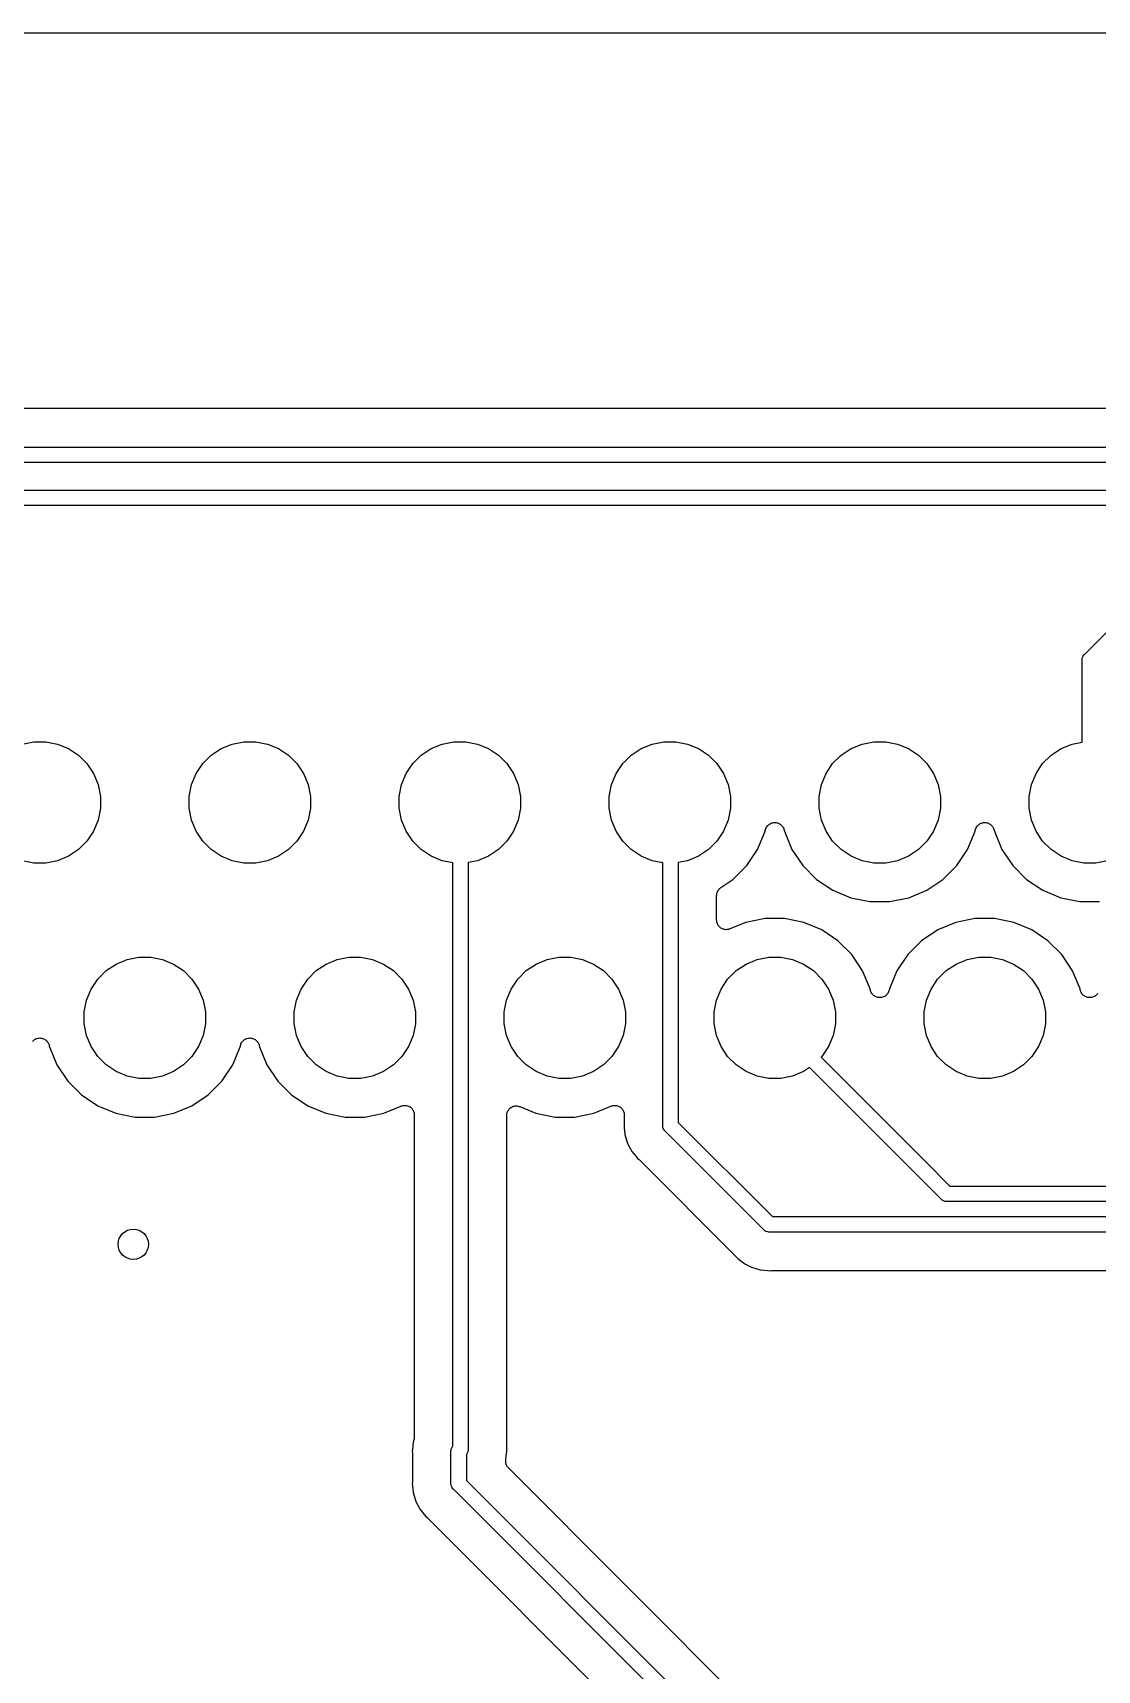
# Model space of a CAD drawing. Extents: x 1.79 to 9.66, y -5.89 to -1.5.
# Drawn here: x 3.255 to 3.808, y -2.348 to -1.499 of the extents above; entities that cross this region are included whole.
import ezdxf

# ---------------------------------------------------------------- set-up
doc = ezdxf.new("R2010")
doc.units = 0
doc.header["$MEASUREMENT"] = 0
doc.layers.add('BLACK', color=7, linetype='CONTINUOUS')

msp = doc.modelspace()

# ---------------------------------------------------------------- linework, layer by layer
at = {"layer": 'BLACK', "linetype": 'CONTINUOUS'}
for p, q in [((2.27921, -1.4986), (9.16855, -1.4986)), ((5.66525, -1.69369), (2.81835, -1.69369)), ((2.81713, -1.71369), (5.67561, -1.71369)), ((5.67707, -1.72168), (2.81858, -1.72168)), ((3.20138, -1.736), (5.67834, -1.736)), ((5.6798, -1.744), (3.20284, -1.744)), ((3.80105, -1.82125), (3.85969, -1.76261)), ((3.79972, -1.82421), (3.79974, -1.82402)), ((3.79974, -1.82441), (3.79972, -1.82421)), ((3.79974, -1.82402), (3.7998, -1.82343)), ((3.79974, -1.82402), (3.79974, -1.82402)), ((3.79974, -1.86671), (3.79974, -1.82441)), ((3.7998, -1.82343), (3.79981, -1.82339)), ((3.79981, -1.82339), (3.80003, -1.82267)), ((3.80003, -1.82267), (3.8001, -1.82253)), ((3.8001, -1.82253), (3.8004, -1.82198)), ((3.8004, -1.82198), (3.8009, -1.82137)), ((3.8009, -1.82137), (3.80105, -1.82125)), ((3.24928, -1.86775), (3.25536, -1.86654)), ((3.25536, -1.86654), (3.26157, -1.86654)), ((3.26157, -1.86654), (3.26765, -1.86775)), ((3.26765, -1.86775), (3.27338, -1.87012)), ((3.3526, -1.87012), (3.35833, -1.86775)), ((3.35833, -1.86775), (3.36442, -1.86654)), ((3.36442, -1.86654), (3.37062, -1.86654)), ((3.37062, -1.86654), (3.37671, -1.86775)), ((3.37671, -1.86775), (3.38244, -1.87012)), ((3.46166, -1.87012), (3.46739, -1.86775)), ((3.46739, -1.86775), (3.47347, -1.86654)), ((3.47347, -1.86654), (3.47968, -1.86654)), ((3.47968, -1.86654), (3.48576, -1.86775)), ((3.48576, -1.86775), (3.49149, -1.87012)), ((3.57071, -1.87012), (3.57644, -1.86775)), ((3.57644, -1.86775), (3.58253, -1.86654)), ((3.58253, -1.86654), (3.58873, -1.86654)), ((3.58873, -1.86654), (3.59482, -1.86775)), ((3.59482, -1.86775), (3.60055, -1.87012)), ((3.67977, -1.87012), (3.6855, -1.86775)), ((3.6855, -1.86775), (3.69158, -1.86654)), ((3.69158, -1.86654), (3.69779, -1.86654)), ((3.69779, -1.86654), (3.70387, -1.86775)), ((3.70387, -1.86775), (3.7096, -1.87012)), ((3.78882, -1.87012), (3.79455, -1.86775)), ((3.79455, -1.86775), (3.79974, -1.86671)), ((3.27338, -1.87012), (3.27854, -1.87357)), ((3.27854, -1.87357), (3.28293, -1.87795)), ((3.28293, -1.87795), (3.28638, -1.88311)), ((3.33961, -1.88311), (3.34306, -1.87795)), ((3.34306, -1.87795), (3.34744, -1.87357)), ((3.34744, -1.87357), (3.3526, -1.87012)), ((3.38244, -1.87012), (3.3876, -1.87357)), ((3.3876, -1.87357), (3.39198, -1.87795)), ((3.39198, -1.87795), (3.39543, -1.88311)), ((3.44866, -1.88311), (3.45211, -1.87795)), ((3.45211, -1.87795), (3.4565, -1.87357)), ((3.4565, -1.87357), (3.46166, -1.87012)), ((3.49149, -1.87012), (3.49665, -1.87357)), ((3.49665, -1.87357), (3.50104, -1.87795)), ((3.50104, -1.87795), (3.50449, -1.88311)), ((3.55772, -1.88311), (3.56117, -1.87795)), ((3.56117, -1.87795), (3.56555, -1.87357)), ((3.56555, -1.87357), (3.57071, -1.87012)), ((3.60055, -1.87012), (3.60571, -1.87357)), ((3.60571, -1.87357), (3.61009, -1.87795)), ((3.61009, -1.87795), (3.61354, -1.88311)), ((3.66677, -1.88311), (3.67022, -1.87795)), ((3.67022, -1.87795), (3.67461, -1.87357)), ((3.67461, -1.87357), (3.67977, -1.87012)), ((3.7096, -1.87012), (3.71476, -1.87357)), ((3.71476, -1.87357), (3.71915, -1.87795)), ((3.71915, -1.87795), (3.7226, -1.88311)), ((3.77583, -1.88311), (3.77928, -1.87795)), ((3.77928, -1.87795), (3.78366, -1.87357)), ((3.78366, -1.87357), (3.78882, -1.87012)), ((3.28638, -1.88311), (3.28875, -1.88884)), ((3.33723, -1.88884), (3.33961, -1.88311)), ((3.39543, -1.88311), (3.39781, -1.88884)), ((3.44629, -1.88884), (3.44866, -1.88311)), ((3.50449, -1.88311), (3.50686, -1.88884)), ((3.55534, -1.88884), (3.55772, -1.88311)), ((3.61354, -1.88311), (3.61592, -1.88884)), ((3.6644, -1.88884), (3.66677, -1.88311)), ((3.7226, -1.88311), (3.72497, -1.88884)), ((3.77345, -1.88884), (3.77583, -1.88311)), ((3.28875, -1.88884), (3.28996, -1.89493)), ((3.28996, -1.89493), (3.28996, -1.90113)), ((3.33602, -1.89493), (3.33723, -1.88884)), ((3.33602, -1.90113), (3.33602, -1.89493)), ((3.39781, -1.88884), (3.39902, -1.89493)), ((3.39902, -1.89493), (3.39902, -1.90113)), ((3.44508, -1.89493), (3.44629, -1.88884)), ((3.44508, -1.90113), (3.44508, -1.89493)), ((3.50686, -1.88884), (3.50807, -1.89493)), ((3.50807, -1.89493), (3.50807, -1.90113)), ((3.55413, -1.89493), (3.55534, -1.88884)), ((3.55413, -1.90113), (3.55413, -1.89493)), ((3.61592, -1.88884), (3.61713, -1.89493)), ((3.61713, -1.89493), (3.61713, -1.90113)), ((3.66319, -1.89493), (3.6644, -1.88884)), ((3.66319, -1.90113), (3.66319, -1.89493)), ((3.72497, -1.88884), (3.72618, -1.89493)), ((3.72618, -1.89493), (3.72618, -1.90113)), ((3.77224, -1.89493), (3.77345, -1.88884)), ((3.77224, -1.90113), (3.77224, -1.89493)), ((3.28996, -1.90113), (3.28875, -1.90722)), ((3.33723, -1.90722), (3.33602, -1.90113)), ((3.39902, -1.90113), (3.39781, -1.90722)), ((3.44629, -1.90722), (3.44508, -1.90113)), ((3.50807, -1.90113), (3.50686, -1.90722)), ((3.55534, -1.90722), (3.55413, -1.90113)), ((3.61713, -1.90113), (3.61592, -1.90722)), ((3.6644, -1.90722), (3.66319, -1.90113)), ((3.72618, -1.90113), (3.72497, -1.90722)), ((3.77345, -1.90722), (3.77224, -1.90113)), ((3.28875, -1.90722), (3.28638, -1.91295)), ((3.33961, -1.91295), (3.33723, -1.90722)), ((3.39781, -1.90722), (3.39543, -1.91295)), ((3.44866, -1.91295), (3.44629, -1.90722)), ((3.50686, -1.90722), (3.50449, -1.91295)), ((3.55772, -1.91295), (3.55534, -1.90722)), ((3.61592, -1.90722), (3.61354, -1.91295)), ((3.63527, -1.91245), (3.63541, -1.91199)), ((3.63541, -1.91199), (3.63556, -1.91153)), ((3.63556, -1.91152), (3.6358, -1.9111)), ((3.63556, -1.91153), (3.63556, -1.91152)), ((3.63556, -1.91152), (3.63556, -1.91152)), ((3.6358, -1.9111), (3.63603, -1.91067)), ((3.63603, -1.91066), (3.63634, -1.9103)), ((3.63603, -1.91067), (3.63603, -1.91066)), ((3.63603, -1.91067), (3.63603, -1.91067)), ((3.63634, -1.9103), (3.63666, -1.90992)), ((3.63666, -1.90992), (3.63703, -1.90962)), ((3.63666, -1.90992), (3.63666, -1.90992)), ((3.63666, -1.90992), (3.63666, -1.90992)), ((3.63703, -1.90962), (3.63742, -1.90931)), ((3.63742, -1.90931), (3.63786, -1.90908)), ((3.63742, -1.90931), (3.63742, -1.90931)), ((3.63742, -1.90931), (3.63742, -1.90931)), ((3.63786, -1.90908), (3.63828, -1.90886)), ((3.63828, -1.90886), (3.63829, -1.90885)), ((3.63828, -1.90886), (3.63828, -1.90886)), ((3.63829, -1.90885), (3.63875, -1.90872)), ((3.63875, -1.90872), (3.63922, -1.90858)), ((3.63922, -1.90858), (3.63969, -1.90854)), ((3.63922, -1.90858), (3.63922, -1.90858)), ((3.63922, -1.90858), (3.63922, -1.90858)), ((3.63969, -1.90854), (3.64019, -1.90849)), ((3.64019, -1.90849), (3.64019, -1.90849)), ((3.64019, -1.90849), (3.6402, -1.90849)), ((3.6402, -1.90849), (3.64067, -1.90854)), ((3.64067, -1.90854), (3.64116, -1.90859)), ((3.64116, -1.90859), (3.64116, -1.90859)), ((3.64116, -1.90859), (3.64117, -1.9086)), ((3.64117, -1.9086), (3.64163, -1.90874)), ((3.64163, -1.90874), (3.64209, -1.90888)), ((3.64209, -1.90888), (3.64209, -1.90888)), ((3.64209, -1.90888), (3.6421, -1.90888)), ((3.6421, -1.90888), (3.64253, -1.90912)), ((3.64253, -1.90912), (3.64295, -1.90934)), ((3.64295, -1.90934), (3.64295, -1.90935)), ((3.64295, -1.90935), (3.64296, -1.90935)), ((3.64296, -1.90935), (3.64334, -1.90967)), ((3.64334, -1.90967), (3.6437, -1.90997)), ((3.6437, -1.90997), (3.64371, -1.90997)), ((3.64371, -1.90997), (3.64371, -1.90997)), ((3.64371, -1.90997), (3.64401, -1.91034)), ((3.64401, -1.91034), (3.64432, -1.91072)), ((3.64432, -1.91072), (3.64432, -1.91073)), ((3.64432, -1.91073), (3.64432, -1.91073)), ((3.64432, -1.91073), (3.64455, -1.91116)), ((3.64455, -1.91116), (3.64478, -1.91158)), ((3.64478, -1.91158), (3.64478, -1.91159)), ((3.64478, -1.91159), (3.64478, -1.91159)), ((3.64478, -1.91159), (3.64492, -1.91206)), ((3.64492, -1.91206), (3.64506, -1.91252)), ((3.66677, -1.91295), (3.6644, -1.90722)), ((3.72497, -1.90722), (3.7226, -1.91295)), ((3.74432, -1.91245), (3.74447, -1.91199)), ((3.74447, -1.91199), (3.74462, -1.91153)), ((3.74462, -1.91152), (3.74485, -1.9111)), ((3.74462, -1.91153), (3.74462, -1.91152)), ((3.74462, -1.91152), (3.74462, -1.91152)), ((3.74485, -1.9111), (3.74508, -1.91067)), ((3.74508, -1.91067), (3.74509, -1.91067)), ((3.74509, -1.91066), (3.7454, -1.9103)), ((3.74509, -1.91067), (3.74509, -1.91066)), ((3.7454, -1.9103), (3.74571, -1.90992)), ((3.74571, -1.90992), (3.74571, -1.90992)), ((3.74571, -1.90992), (3.74572, -1.90992)), ((3.74572, -1.90992), (3.74609, -1.90962)), ((3.74609, -1.90962), (3.74647, -1.90931)), ((3.74647, -1.90931), (3.74648, -1.90931)), ((3.74648, -1.90931), (3.74691, -1.90908)), ((3.74648, -1.90931), (3.74648, -1.90931)), ((3.74691, -1.90908), (3.74734, -1.90886)), ((3.74734, -1.90885), (3.74781, -1.90872)), ((3.74734, -1.90886), (3.74734, -1.90885)), ((3.74734, -1.90886), (3.74734, -1.90886)), ((3.74781, -1.90872), (3.74827, -1.90858)), ((3.74827, -1.90858), (3.74828, -1.90858)), ((3.74828, -1.90858), (3.74875, -1.90854)), ((3.74828, -1.90858), (3.74828, -1.90858)), ((3.74875, -1.90854), (3.74924, -1.90849)), ((3.74924, -1.90849), (3.74925, -1.90849)), ((3.74925, -1.90849), (3.74925, -1.90849)), ((3.74925, -1.90849), (3.74973, -1.90854)), ((3.74973, -1.90854), (3.75021, -1.90859)), ((3.75021, -1.90859), (3.75022, -1.90859)), ((3.75022, -1.90859), (3.75022, -1.9086)), ((3.75022, -1.9086), (3.75068, -1.90874)), ((3.75068, -1.90874), (3.75115, -1.90888)), ((3.75115, -1.90888), (3.75115, -1.90888)), ((3.75115, -1.90888), (3.75115, -1.90888)), ((3.75115, -1.90888), (3.75159, -1.90912)), ((3.75159, -1.90912), (3.752, -1.90934)), ((3.752, -1.90934), (3.75201, -1.90935)), ((3.75201, -1.90935), (3.75201, -1.90935)), ((3.75201, -1.90935), (3.7524, -1.90967)), ((3.7524, -1.90967), (3.75276, -1.90997)), ((3.75276, -1.90997), (3.75276, -1.90997)), ((3.75276, -1.90997), (3.75276, -1.90997)), ((3.75276, -1.90997), (3.75307, -1.91034)), ((3.75307, -1.91034), (3.75337, -1.91072)), ((3.75337, -1.91072), (3.75338, -1.91073)), ((3.75338, -1.91073), (3.75338, -1.91073)), ((3.75338, -1.91073), (3.75361, -1.91116)), ((3.75361, -1.91116), (3.75383, -1.91158)), ((3.75383, -1.91158), (3.75383, -1.91159)), ((3.75383, -1.91159), (3.75384, -1.91159)), ((3.75384, -1.91159), (3.75398, -1.91206)), ((3.75398, -1.91206), (3.75412, -1.91252)), ((3.77583, -1.91295), (3.77345, -1.90722)), ((3.28293, -1.91811), (3.27854, -1.9225)), ((3.28638, -1.91295), (3.28293, -1.91811)), ((3.34306, -1.91811), (3.33961, -1.91295)), ((3.34744, -1.9225), (3.34306, -1.91811)), ((3.39198, -1.91811), (3.3876, -1.9225)), ((3.39543, -1.91295), (3.39198, -1.91811)), ((3.45211, -1.91811), (3.44866, -1.91295)), ((3.4565, -1.9225), (3.45211, -1.91811)), ((3.50104, -1.91811), (3.49665, -1.9225)), ((3.50449, -1.91295), (3.50104, -1.91811)), ((3.56117, -1.91811), (3.55772, -1.91295)), ((3.56555, -1.9225), (3.56117, -1.91811)), ((3.61009, -1.91811), (3.60571, -1.9225)), ((3.61354, -1.91295), (3.61009, -1.91811)), ((3.63127, -1.92242), (3.63515, -1.91305)), ((3.63515, -1.91305), (3.63525, -1.91252)), ((3.63525, -1.91252), (3.63527, -1.91246)), ((3.63527, -1.91246), (3.63527, -1.91245)), ((3.63527, -1.91246), (3.63527, -1.91246)), ((3.63527, -1.91246), (3.63527, -1.91246)), ((3.64506, -1.91252), (3.64517, -1.91305)), ((3.64517, -1.91305), (3.64905, -1.92242)), ((3.67022, -1.91811), (3.66677, -1.91295)), ((3.67461, -1.9225), (3.67022, -1.91811)), ((3.71915, -1.91811), (3.71476, -1.9225)), ((3.7226, -1.91295), (3.71915, -1.91811)), ((3.74032, -1.92242), (3.7442, -1.91305)), ((3.7442, -1.91305), (3.74431, -1.91252)), ((3.74431, -1.91252), (3.74432, -1.91246)), ((3.74432, -1.91246), (3.74432, -1.91245)), ((3.74432, -1.91246), (3.74432, -1.91246)), ((3.74432, -1.91246), (3.74432, -1.91246)), ((3.75412, -1.91252), (3.75422, -1.91305)), ((3.75422, -1.91305), (3.75811, -1.92242)), ((3.77928, -1.91811), (3.77583, -1.91295)), ((3.78366, -1.9225), (3.77928, -1.91811)), ((3.25536, -1.92953), (3.24928, -1.92832)), ((3.26765, -1.92832), (3.26157, -1.92953)), ((3.27338, -1.92594), (3.26765, -1.92832)), ((3.27854, -1.9225), (3.27338, -1.92594)), ((3.3526, -1.92594), (3.34744, -1.9225)), ((3.35833, -1.92832), (3.3526, -1.92594)), ((3.36442, -1.92953), (3.35833, -1.92832)), ((3.37671, -1.92832), (3.37062, -1.92953)), ((3.38244, -1.92594), (3.37671, -1.92832)), ((3.3876, -1.9225), (3.38244, -1.92594)), ((3.46166, -1.92594), (3.4565, -1.9225)), ((3.46739, -1.92832), (3.46166, -1.92594)), ((3.47292, -1.92942), (3.46739, -1.92832)), ((3.48576, -1.92832), (3.48092, -1.92928)), ((3.49149, -1.92594), (3.48576, -1.92832)), ((3.49665, -1.9225), (3.49149, -1.92594)), ((3.57071, -1.92594), (3.56555, -1.9225)), ((3.57644, -1.92832), (3.57071, -1.92594)), ((3.58197, -1.92942), (3.57644, -1.92832)), ((3.59482, -1.92832), (3.58997, -1.92928)), ((3.60055, -1.92594), (3.59482, -1.92832)), ((3.60571, -1.9225), (3.60055, -1.92594)), ((3.62563, -1.93086), (3.63127, -1.92242)), ((3.64905, -1.92242), (3.65469, -1.93086)), ((3.67977, -1.92594), (3.67461, -1.9225)), ((3.6855, -1.92832), (3.67977, -1.92594)), ((3.69158, -1.92953), (3.6855, -1.92832)), ((3.70387, -1.92832), (3.69779, -1.92953)), ((3.7096, -1.92594), (3.70387, -1.92832)), ((3.71476, -1.9225), (3.7096, -1.92594)), ((3.73468, -1.93086), (3.74032, -1.92242)), ((3.75811, -1.92242), (3.76374, -1.93086)), ((3.78882, -1.92594), (3.78366, -1.9225)), ((3.79455, -1.92832), (3.78882, -1.92594)), ((3.80064, -1.92953), (3.79455, -1.92832)), ((3.81293, -1.92832), (3.80684, -1.92953)), ((3.26157, -1.92953), (3.25536, -1.92953)), ((3.37062, -1.92953), (3.36442, -1.92953)), ((3.47292, -2.23225), (3.47292, -1.92942)), ((3.48092, -1.92928), (3.48092, -2.23369)), ((3.58197, -2.06558), (3.58197, -1.92942)), ((3.58997, -1.92928), (3.58997, -2.06412)), ((3.61846, -1.93803), (3.62563, -1.93086)), ((3.65469, -1.93086), (3.66186, -1.93803)), ((3.69779, -1.92953), (3.69158, -1.92953)), ((3.72751, -1.93803), (3.73468, -1.93086)), ((3.76374, -1.93086), (3.77091, -1.93803)), ((3.80684, -1.92953), (3.80064, -1.92953)), ((3.60997, -1.9463), (3.61002, -1.94584)), ((3.61002, -1.94584), (3.61007, -1.94538)), ((3.61007, -1.94538), (3.61008, -1.94536)), ((3.61008, -1.94533), (3.61022, -1.94489)), ((3.61008, -1.94536), (3.61008, -1.94533)), ((3.61022, -1.94489), (3.61036, -1.94445)), ((3.61036, -1.94445), (3.61037, -1.94443)), ((3.61037, -1.94443), (3.61038, -1.9444)), ((3.61038, -1.9444), (3.6106, -1.944)), ((3.6106, -1.944), (3.61082, -1.94359)), ((3.61082, -1.94359), (3.61084, -1.94357)), ((3.61084, -1.94357), (3.61085, -1.94355)), ((3.61085, -1.94355), (3.61115, -1.94319)), ((3.61115, -1.94319), (3.61144, -1.94283)), ((3.61144, -1.94283), (3.61146, -1.94282)), ((3.61146, -1.94282), (3.61147, -1.9428)), ((3.61147, -1.9428), (3.61184, -1.94251)), ((3.61184, -1.94251), (3.61219, -1.94222)), ((3.61219, -1.94222), (3.61846, -1.93803)), ((3.66186, -1.93803), (3.67029, -1.94367)), ((3.67029, -1.94367), (3.67966, -1.94755)), ((3.70971, -1.94755), (3.71908, -1.94367)), ((3.71908, -1.94367), (3.72751, -1.93803)), ((3.77091, -1.93803), (3.77935, -1.94367)), ((3.77935, -1.94367), (3.78872, -1.94755)), ((3.60997, -1.94635), (3.60997, -1.9463)), ((3.60997, -1.94637), (3.60997, -1.94635)), ((3.60997, -1.94635), (3.60997, -1.94635)), ((3.60997, -1.94635), (3.60997, -1.94635)), ((3.60997, -1.95912), (3.60997, -1.94637)), ((3.67966, -1.94755), (3.68961, -1.94953)), ((3.68961, -1.94953), (3.69976, -1.94953)), ((3.69976, -1.94953), (3.70971, -1.94755)), ((3.78872, -1.94755), (3.79867, -1.94953)), ((3.79867, -1.94953), (3.80881, -1.94953)), ((3.61002, -1.9596), (3.60997, -1.95912)), ((3.61006, -1.96007), (3.61002, -1.9596)), ((3.61007, -1.96008), (3.61006, -1.96007)), ((3.61007, -1.96009), (3.61007, -1.96008)), ((3.6102, -1.96055), (3.61007, -1.96009)), ((3.61034, -1.961), (3.6102, -1.96055)), ((3.61035, -1.96102), (3.61034, -1.961)), ((3.61035, -1.96103), (3.61035, -1.96102)), ((3.61057, -1.96145), (3.61035, -1.96103)), ((3.61079, -1.96187), (3.61057, -1.96145)), ((3.6108, -1.96188), (3.61079, -1.96187)), ((3.61081, -1.96189), (3.6108, -1.96188)), ((3.61111, -1.96226), (3.61081, -1.96189)), ((3.61141, -1.96263), (3.61111, -1.96226)), ((3.61142, -1.96264), (3.61141, -1.96263)), ((3.61142, -1.96265), (3.61142, -1.96264)), ((3.61179, -1.96295), (3.61142, -1.96265)), ((3.61215, -1.96325), (3.61179, -1.96295)), ((3.62514, -1.96033), (3.61689, -1.96374)), ((3.63509, -1.95835), (3.62514, -1.96033)), ((3.64523, -1.95835), (3.63509, -1.95835)), ((3.65518, -1.96033), (3.64523, -1.95835)), ((3.66455, -1.96421), (3.65518, -1.96033)), ((3.73419, -1.96033), (3.72482, -1.96421)), ((3.74414, -1.95835), (3.73419, -1.96033)), ((3.75428, -1.95835), (3.74414, -1.95835)), ((3.76423, -1.96033), (3.75428, -1.95835)), ((3.77361, -1.96421), (3.76423, -1.96033)), ((3.61217, -1.96326), (3.61215, -1.96325)), ((3.61218, -1.96327), (3.61217, -1.96326)), ((3.61259, -1.96349), (3.61218, -1.96327)), ((3.61301, -1.96372), (3.61259, -1.96349)), ((3.61302, -1.96373), (3.61301, -1.96372)), ((3.61303, -1.96373), (3.61302, -1.96373)), ((3.61349, -1.96387), (3.61303, -1.96373)), ((3.61394, -1.96402), (3.61349, -1.96387)), ((3.61395, -1.96402), (3.61394, -1.96402)), ((3.61397, -1.96402), (3.61395, -1.96402)), ((3.61444, -1.96407), (3.61397, -1.96402)), ((3.61491, -1.96412), (3.61444, -1.96407)), ((3.61492, -1.96412), (3.61491, -1.96412)), ((3.61494, -1.96412), (3.61492, -1.96412)), ((3.61541, -1.96408), (3.61494, -1.96412)), ((3.61588, -1.96404), (3.61541, -1.96408)), ((3.6159, -1.96404), (3.61588, -1.96404)), ((3.61591, -1.96404), (3.6159, -1.96404)), ((3.61636, -1.9639), (3.61591, -1.96404)), ((3.61682, -1.96377), (3.61636, -1.9639)), ((3.61684, -1.96376), (3.61682, -1.96377)), ((3.61685, -1.96376), (3.61684, -1.96376)), ((3.61689, -1.96374), (3.61685, -1.96376)), ((3.61685, -1.96376), (3.61685, -1.96376)), ((3.67298, -1.96984), (3.66455, -1.96421)), ((3.68016, -1.97702), (3.67298, -1.96984)), ((3.71639, -1.96984), (3.70921, -1.97702)), ((3.72482, -1.96421), (3.71639, -1.96984)), ((3.78204, -1.96984), (3.77361, -1.96421)), ((3.78921, -1.97702), (3.78204, -1.96984)), ((3.29807, -1.98193), (3.30381, -1.97956)), ((3.30381, -1.97956), (3.30989, -1.97835)), ((3.30989, -1.97835), (3.31609, -1.97835)), ((3.31609, -1.97835), (3.32218, -1.97956)), ((3.32218, -1.97956), (3.32791, -1.98193)), ((3.40713, -1.98193), (3.41286, -1.97956)), ((3.41286, -1.97956), (3.41895, -1.97835)), ((3.41895, -1.97835), (3.42515, -1.97835)), ((3.42515, -1.97835), (3.43123, -1.97956)), ((3.43123, -1.97956), (3.43697, -1.98193)), ((3.51618, -1.98193), (3.52192, -1.97956)), ((3.52192, -1.97956), (3.528, -1.97835)), ((3.528, -1.97835), (3.5342, -1.97835)), ((3.5342, -1.97835), (3.54029, -1.97956)), ((3.54029, -1.97956), (3.54602, -1.98193)), ((3.62524, -1.98193), (3.63097, -1.97956)), ((3.63097, -1.97956), (3.63706, -1.97835)), ((3.63706, -1.97835), (3.64326, -1.97835)), ((3.64326, -1.97835), (3.64934, -1.97956)), ((3.64934, -1.97956), (3.65508, -1.98193)), ((3.68579, -1.98545), (3.68016, -1.97702)), ((3.70921, -1.97702), (3.70358, -1.98545)), ((3.73429, -1.98193), (3.74003, -1.97956)), ((3.74003, -1.97956), (3.74611, -1.97835)), ((3.74611, -1.97835), (3.75231, -1.97835)), ((3.75231, -1.97835), (3.7584, -1.97956)), ((3.7584, -1.97956), (3.76413, -1.98193)), ((3.79485, -1.98545), (3.78921, -1.97702)), ((3.28853, -1.98976), (3.29291, -1.98538)), ((3.29291, -1.98538), (3.29807, -1.98193)), ((3.32791, -1.98193), (3.33307, -1.98538)), ((3.33307, -1.98538), (3.33746, -1.98976)), ((3.39758, -1.98976), (3.40197, -1.98538)), ((3.40197, -1.98538), (3.40713, -1.98193)), ((3.43697, -1.98193), (3.44212, -1.98538)), ((3.44212, -1.98538), (3.44651, -1.98976)), ((3.50664, -1.98976), (3.51102, -1.98538)), ((3.51102, -1.98538), (3.51618, -1.98193)), ((3.54602, -1.98193), (3.55118, -1.98538)), ((3.55118, -1.98538), (3.55557, -1.98976)), ((3.61569, -1.98976), (3.62008, -1.98538)), ((3.62008, -1.98538), (3.62524, -1.98193)), ((3.65508, -1.98193), (3.66024, -1.98538)), ((3.66024, -1.98538), (3.66462, -1.98976)), ((3.68967, -1.99482), (3.68579, -1.98545)), ((3.70358, -1.98545), (3.6997, -1.99482)), ((3.72475, -1.98976), (3.72914, -1.98538)), ((3.72914, -1.98538), (3.73429, -1.98193)), ((3.76413, -1.98193), (3.76929, -1.98538)), ((3.76929, -1.98538), (3.77368, -1.98976)), ((3.79873, -1.99482), (3.79485, -1.98545)), ((3.28271, -2.00066), (3.28508, -1.99492)), ((3.28508, -1.99492), (3.28853, -1.98976)), ((3.33746, -1.98976), (3.3409, -1.99492)), ((3.3409, -1.99492), (3.34328, -2.00066)), ((3.39176, -2.00066), (3.39414, -1.99492)), ((3.39414, -1.99492), (3.39758, -1.98976)), ((3.44651, -1.98976), (3.44996, -1.99492)), ((3.44996, -1.99492), (3.45233, -2.00066)), ((3.50082, -2.00066), (3.50319, -1.99492)), ((3.50319, -1.99492), (3.50664, -1.98976)), ((3.55557, -1.98976), (3.55901, -1.99492)), ((3.55901, -1.99492), (3.56139, -2.00066)), ((3.60987, -2.00066), (3.61225, -1.99492)), ((3.61225, -1.99492), (3.61569, -1.98976)), ((3.66462, -1.98976), (3.66807, -1.99492)), ((3.66807, -1.99492), (3.67044, -2.00066)), ((3.68978, -1.99536), (3.68967, -1.99482)), ((3.68992, -1.99581), (3.68978, -1.99536)), ((3.69006, -1.99628), (3.68992, -1.99581)), ((3.69006, -1.99629), (3.69006, -1.99628)), ((3.69028, -1.9967), (3.69006, -1.99629)), ((3.69006, -1.99629), (3.69006, -1.99629)), ((3.69052, -1.99715), (3.69028, -1.9967)), ((3.69083, -1.99753), (3.69052, -1.99715)), ((3.69052, -1.99715), (3.69052, -1.99715)), ((3.69052, -1.99715), (3.69052, -1.99715)), ((3.69905, -1.99678), (3.69881, -1.9972)), ((3.69928, -1.99636), (3.69905, -1.99678)), ((3.69943, -1.99589), (3.69928, -1.99635)), ((3.69928, -1.99635), (3.69928, -1.99635)), ((3.69928, -1.99635), (3.69928, -1.99636)), ((3.69957, -1.99543), (3.69943, -1.99589)), ((3.69958, -1.99542), (3.69957, -1.99543)), ((3.69959, -1.99536), (3.69958, -1.99542)), ((3.69958, -1.99542), (3.69958, -1.99542)), ((3.69958, -1.99542), (3.69958, -1.99542)), ((3.6997, -1.99482), (3.69959, -1.99536)), ((3.71893, -2.00066), (3.7213, -1.99492)), ((3.7213, -1.99492), (3.72475, -1.98976)), ((3.77368, -1.98976), (3.77712, -1.99492)), ((3.77712, -1.99492), (3.7795, -2.00066)), ((3.79884, -1.99536), (3.79873, -1.99482)), ((3.79897, -1.99581), (3.79884, -1.99536)), ((3.79912, -1.99628), (3.79897, -1.99581)), ((3.79912, -1.99629), (3.79912, -1.99628)), ((3.79934, -1.9967), (3.79912, -1.99629)), ((3.79912, -1.99629), (3.79912, -1.99629)), ((3.79957, -1.99715), (3.79934, -1.9967)), ((3.79958, -1.99715), (3.79957, -1.99715)), ((3.79989, -1.99753), (3.79958, -1.99715)), ((3.79958, -1.99715), (3.79958, -1.99715)), ((3.2815, -2.00674), (3.28271, -2.00066)), ((3.34328, -2.00066), (3.34449, -2.00674)), ((3.39055, -2.00674), (3.39176, -2.00066)), ((3.45233, -2.00066), (3.45354, -2.00674)), ((3.49961, -2.00674), (3.50082, -2.00066)), ((3.56139, -2.00066), (3.5626, -2.00674)), ((3.60866, -2.00674), (3.60987, -2.00066)), ((3.67044, -2.00066), (3.67165, -2.00674)), ((3.69113, -1.9979), (3.69083, -1.99753)), ((3.69114, -1.9979), (3.69113, -1.9979)), ((3.69114, -1.99791), (3.69114, -1.9979)), ((3.6915, -1.99821), (3.69114, -1.99791)), ((3.69189, -1.99852), (3.6915, -1.99821)), ((3.69189, -1.99853), (3.69189, -1.99852)), ((3.69231, -1.99875), (3.69189, -1.99853)), ((3.69189, -1.99853), (3.69189, -1.99853)), ((3.69274, -1.99899), (3.69231, -1.99875)), ((3.69275, -1.99899), (3.69274, -1.99899)), ((3.69321, -1.99914), (3.69275, -1.99899)), ((3.69275, -1.99899), (3.69275, -1.99899)), ((3.69368, -1.99928), (3.69321, -1.99914)), ((3.69417, -1.99933), (3.69368, -1.99928)), ((3.69368, -1.99928), (3.69368, -1.99928)), ((3.69368, -1.99928), (3.69368, -1.99928)), ((3.69465, -1.99938), (3.69417, -1.99933)), ((3.69515, -1.99934), (3.69465, -1.99938)), ((3.69465, -1.99938), (3.69465, -1.99938)), ((3.69465, -1.99938), (3.69465, -1.99938)), ((3.69562, -1.99929), (3.69515, -1.99934)), ((3.69563, -1.99929), (3.69562, -1.99929)), ((3.69562, -1.99929), (3.69562, -1.99929)), ((3.69609, -1.99916), (3.69563, -1.99929)), ((3.69655, -1.99902), (3.69609, -1.99916)), ((3.69656, -1.99902), (3.69655, -1.99902)), ((3.69699, -1.99879), (3.69656, -1.99902)), ((3.69656, -1.99902), (3.69656, -1.99902)), ((3.69742, -1.99857), (3.69699, -1.99879)), ((3.69743, -1.99856), (3.69742, -1.99857)), ((3.69742, -1.99857), (3.69742, -1.99857)), ((3.69781, -1.99825), (3.69743, -1.99856)), ((3.69818, -1.99796), (3.69781, -1.99825)), ((3.69819, -1.99795), (3.69818, -1.99795)), ((3.69818, -1.99795), (3.69818, -1.99796)), ((3.69851, -1.99757), (3.69819, -1.99795)), ((3.69881, -1.99721), (3.69851, -1.99757)), ((3.69881, -1.9972), (3.69881, -1.99721)), ((3.69881, -1.99721), (3.69881, -1.99721)), ((3.71772, -2.00674), (3.71893, -2.00066)), ((3.7795, -2.00066), (3.78071, -2.00674)), ((3.80019, -1.9979), (3.79989, -1.99753)), ((3.8002, -1.99791), (3.80019, -1.9979)), ((3.80019, -1.9979), (3.80019, -1.9979)), ((3.80056, -1.99821), (3.8002, -1.99791)), ((3.80094, -1.99852), (3.80056, -1.99821)), ((3.80094, -1.99853), (3.80094, -1.99852)), ((3.80095, -1.99853), (3.80094, -1.99853)), ((3.80136, -1.99875), (3.80095, -1.99853)), ((3.8018, -1.99899), (3.80136, -1.99875)), ((3.80181, -1.99899), (3.8018, -1.99899)), ((3.8018, -1.99899), (3.8018, -1.99899)), ((3.80227, -1.99914), (3.80181, -1.99899)), ((3.80273, -1.99928), (3.80227, -1.99914)), ((3.80274, -1.99928), (3.80273, -1.99928)), ((3.80273, -1.99928), (3.80273, -1.99928)), ((3.80322, -1.99933), (3.80274, -1.99928)), ((3.8037, -1.99938), (3.80322, -1.99933)), ((3.80371, -1.99938), (3.8037, -1.99938)), ((3.8042, -1.99934), (3.80371, -1.99938)), ((3.80371, -1.99938), (3.80371, -1.99938)), ((3.80467, -1.99929), (3.8042, -1.99934)), ((3.80468, -1.99929), (3.80467, -1.99929)), ((3.80515, -1.99916), (3.80468, -1.99929)), ((3.80468, -1.99929), (3.80468, -1.99929)), ((3.80561, -1.99902), (3.80515, -1.99916)), ((3.80562, -1.99902), (3.80561, -1.99902)), ((3.80561, -1.99902), (3.80561, -1.99902)), ((3.80604, -1.99879), (3.80562, -1.99902)), ((3.80647, -1.99857), (3.80604, -1.99879)), ((3.80648, -1.99857), (3.80647, -1.99857)), ((3.80687, -1.99825), (3.80648, -1.99856)), ((3.80648, -1.99856), (3.80648, -1.99857)), ((3.80724, -1.99796), (3.80687, -1.99825)), ((3.80756, -1.99757), (3.80724, -1.99795)), ((3.80724, -1.99795), (3.80724, -1.99795)), ((3.80724, -1.99795), (3.80724, -1.99796)), ((3.80786, -1.99721), (3.80756, -1.99757)), ((3.2815, -2.01294), (3.2815, -2.00674)), ((3.28271, -2.01903), (3.2815, -2.01294)), ((3.34449, -2.01294), (3.34328, -2.01903)), ((3.34449, -2.00674), (3.34449, -2.01294)), ((3.39055, -2.01294), (3.39055, -2.00674)), ((3.39176, -2.01903), (3.39055, -2.01294)), ((3.45354, -2.01294), (3.45233, -2.01903)), ((3.45354, -2.00674), (3.45354, -2.01294)), ((3.49961, -2.01294), (3.49961, -2.00674)), ((3.50082, -2.01903), (3.49961, -2.01294)), ((3.5626, -2.01294), (3.56139, -2.01903)), ((3.5626, -2.00674), (3.5626, -2.01294)), ((3.60866, -2.01294), (3.60866, -2.00674)), ((3.60987, -2.01903), (3.60866, -2.01294)), ((3.67165, -2.01294), (3.67044, -2.01903)), ((3.67165, -2.00674), (3.67165, -2.01294)), ((3.71772, -2.01294), (3.71772, -2.00674)), ((3.71893, -2.01903), (3.71772, -2.01294)), ((3.78071, -2.01294), (3.7795, -2.01903)), ((3.78071, -2.00674), (3.78071, -2.01294)), ((3.25465, -2.02211), (3.25496, -2.02173)), ((3.25496, -2.02173), (3.25497, -2.02173)), ((3.25497, -2.02173), (3.25534, -2.02143)), ((3.25497, -2.02173), (3.25497, -2.02173)), ((3.25534, -2.02143), (3.25572, -2.02112)), ((3.25572, -2.02112), (3.25573, -2.02112)), ((3.25573, -2.02112), (3.25616, -2.02089)), ((3.25573, -2.02112), (3.25573, -2.02112)), ((3.25616, -2.02089), (3.25659, -2.02067)), ((3.25659, -2.02067), (3.25659, -2.02067)), ((3.25659, -2.02067), (3.2566, -2.02067)), ((3.2566, -2.02067), (3.25706, -2.02053)), ((3.25706, -2.02053), (3.25752, -2.02039)), ((3.25752, -2.02039), (3.25753, -2.02039)), ((3.25753, -2.02039), (3.258, -2.02035)), ((3.25753, -2.02039), (3.25753, -2.02039)), ((3.258, -2.02035), (3.2585, -2.0203)), ((3.2585, -2.0203), (3.2585, -2.0203)), ((3.2585, -2.0203), (3.2585, -2.0203)), ((3.2585, -2.0203), (3.25898, -2.02035)), ((3.25898, -2.02035), (3.25947, -2.0204)), ((3.25947, -2.0204), (3.25947, -2.02041)), ((3.25947, -2.02041), (3.25947, -2.02041)), ((3.25947, -2.02041), (3.25993, -2.02055)), ((3.25993, -2.02055), (3.2604, -2.02069)), ((3.2604, -2.02069), (3.2604, -2.02069)), ((3.2604, -2.02069), (3.26041, -2.0207)), ((3.26041, -2.0207), (3.26084, -2.02093)), ((3.26084, -2.02093), (3.26126, -2.02116)), ((3.26126, -2.02116), (3.26126, -2.02116)), ((3.26126, -2.02116), (3.26126, -2.02116)), ((3.26126, -2.02116), (3.26164, -2.02147)), ((3.26164, -2.02147), (3.26201, -2.02178)), ((3.26201, -2.02178), (3.26201, -2.02178)), ((3.26201, -2.02178), (3.26202, -2.02178)), ((3.26202, -2.02178), (3.26231, -2.02215)), ((3.26231, -2.02215), (3.26263, -2.02253)), ((3.26263, -2.02253), (3.26263, -2.02254)), ((3.26263, -2.02254), (3.26263, -2.02254)), ((3.26263, -2.02254), (3.26285, -2.02296)), ((3.28508, -2.02476), (3.28271, -2.01903)), ((3.34328, -2.01903), (3.3409, -2.02476)), ((3.36316, -2.02291), (3.36339, -2.02248)), ((3.36339, -2.02248), (3.3634, -2.02247)), ((3.36339, -2.02248), (3.36339, -2.02248)), ((3.3634, -2.02247), (3.3637, -2.02211)), ((3.3637, -2.02211), (3.36402, -2.02173)), ((3.36402, -2.02173), (3.36439, -2.02143)), ((3.36402, -2.02173), (3.36402, -2.02173)), ((3.36402, -2.02173), (3.36402, -2.02173)), ((3.36439, -2.02143), (3.36478, -2.02112)), ((3.36478, -2.02112), (3.36478, -2.02112)), ((3.36478, -2.02112), (3.36479, -2.02112)), ((3.36479, -2.02112), (3.36522, -2.02089)), ((3.36522, -2.02089), (3.36564, -2.02067)), ((3.36564, -2.02067), (3.36565, -2.02067)), ((3.36565, -2.02067), (3.36611, -2.02053)), ((3.36565, -2.02067), (3.36565, -2.02067)), ((3.36611, -2.02053), (3.36658, -2.02039)), ((3.36658, -2.02039), (3.36658, -2.02039)), ((3.36658, -2.02039), (3.36659, -2.02039)), ((3.36659, -2.02039), (3.36705, -2.02035)), ((3.36705, -2.02035), (3.36755, -2.0203)), ((3.36755, -2.0203), (3.36755, -2.0203)), ((3.36755, -2.0203), (3.36756, -2.0203)), ((3.36756, -2.0203), (3.36803, -2.02035)), ((3.36803, -2.02035), (3.36852, -2.0204)), ((3.36852, -2.0204), (3.36852, -2.02041)), ((3.36852, -2.02041), (3.36853, -2.02041)), ((3.36853, -2.02041), (3.36899, -2.02055)), ((3.36899, -2.02055), (3.36945, -2.02069)), ((3.36945, -2.02069), (3.36946, -2.02069)), ((3.36946, -2.02069), (3.36946, -2.0207)), ((3.36946, -2.0207), (3.36989, -2.02093)), ((3.36989, -2.02093), (3.37031, -2.02116)), ((3.37031, -2.02116), (3.37032, -2.02116)), ((3.37032, -2.02116), (3.37032, -2.02116)), ((3.37032, -2.02116), (3.3707, -2.02147)), ((3.3707, -2.02147), (3.37106, -2.02178)), ((3.37106, -2.02178), (3.37107, -2.02178)), ((3.37107, -2.02178), (3.37107, -2.02178)), ((3.37107, -2.02178), (3.37137, -2.02215)), ((3.37137, -2.02215), (3.37168, -2.02253)), ((3.37168, -2.02253), (3.37168, -2.02254)), ((3.37168, -2.02254), (3.37169, -2.02254)), ((3.37169, -2.02254), (3.37191, -2.02296)), ((3.39414, -2.02476), (3.39176, -2.01903)), ((3.45233, -2.01903), (3.44996, -2.02476)), ((3.50319, -2.02476), (3.50082, -2.01903)), ((3.56139, -2.01903), (3.55901, -2.02476)), ((3.61225, -2.02476), (3.60987, -2.01903)), ((3.67044, -2.01903), (3.66807, -2.02476)), ((3.7213, -2.02476), (3.71893, -2.01903)), ((3.7795, -2.01903), (3.77712, -2.02476)), ((3.26285, -2.02296), (3.26309, -2.02339)), ((3.26309, -2.02339), (3.26309, -2.0234)), ((3.26309, -2.0234), (3.26309, -2.0234)), ((3.26309, -2.0234), (3.26323, -2.02387)), ((3.26323, -2.02387), (3.26337, -2.02433)), ((3.26337, -2.02433), (3.26348, -2.02486)), ((3.26348, -2.02486), (3.26736, -2.03424)), ((3.28853, -2.02992), (3.28508, -2.02476)), ((3.29291, -2.03431), (3.28853, -2.02992)), ((3.33746, -2.02992), (3.33307, -2.03431)), ((3.3409, -2.02476), (3.33746, -2.02992)), ((3.35863, -2.03424), (3.36251, -2.02486)), ((3.36251, -2.02486), (3.36262, -2.02433)), ((3.36262, -2.02433), (3.36263, -2.02427)), ((3.36263, -2.02426), (3.36278, -2.02379)), ((3.36263, -2.02427), (3.36263, -2.02426)), ((3.36263, -2.02427), (3.36263, -2.02427)), ((3.36263, -2.02427), (3.36263, -2.02427)), ((3.36278, -2.02379), (3.36292, -2.02334)), ((3.36292, -2.02334), (3.36292, -2.02333)), ((3.36292, -2.02333), (3.36293, -2.02333)), ((3.36293, -2.02333), (3.36316, -2.02291)), ((3.37191, -2.02296), (3.37214, -2.02339)), ((3.37214, -2.02339), (3.37214, -2.0234)), ((3.37214, -2.0234), (3.37214, -2.0234)), ((3.37214, -2.0234), (3.37229, -2.02387)), ((3.37229, -2.02387), (3.37242, -2.02433)), ((3.37242, -2.02433), (3.37253, -2.02486)), ((3.37253, -2.02486), (3.37641, -2.03424)), ((3.39758, -2.02992), (3.39414, -2.02476)), ((3.40197, -2.03431), (3.39758, -2.02992)), ((3.44651, -2.02992), (3.44212, -2.03431)), ((3.44996, -2.02476), (3.44651, -2.02992)), ((3.50664, -2.02992), (3.50319, -2.02476)), ((3.51102, -2.03431), (3.50664, -2.02992)), ((3.55557, -2.02992), (3.55118, -2.03431)), ((3.55901, -2.02476), (3.55557, -2.02992)), ((3.61569, -2.02992), (3.61225, -2.02476)), ((3.62008, -2.03431), (3.61569, -2.02992)), ((3.66462, -2.02992), (3.6642, -2.03034)), ((3.6642, -2.03034), (3.71766, -2.0838)), ((3.66807, -2.02476), (3.66462, -2.02992)), ((3.72475, -2.02992), (3.7213, -2.02476)), ((3.72914, -2.03431), (3.72475, -2.02992)), ((3.77368, -2.02992), (3.76929, -2.03431)), ((3.77712, -2.02476), (3.77368, -2.02992)), ((3.26736, -2.03424), (3.27299, -2.04267)), ((3.29807, -2.03775), (3.29291, -2.03431)), ((3.30381, -2.04013), (3.29807, -2.03775)), ((3.32791, -2.03775), (3.32218, -2.04013)), ((3.33307, -2.03431), (3.32791, -2.03775)), ((3.35299, -2.04267), (3.35863, -2.03424)), ((3.37641, -2.03424), (3.38205, -2.04267)), ((3.40713, -2.03775), (3.40197, -2.03431)), ((3.41286, -2.04013), (3.40713, -2.03775)), ((3.43697, -2.03775), (3.43123, -2.04013)), ((3.44212, -2.03431), (3.43697, -2.03775)), ((3.51618, -2.03775), (3.51102, -2.03431)), ((3.52192, -2.04013), (3.51618, -2.03775)), ((3.54602, -2.03775), (3.54029, -2.04013)), ((3.55118, -2.03431), (3.54602, -2.03775)), ((3.62524, -2.03775), (3.62008, -2.03431)), ((3.63097, -2.04013), (3.62524, -2.03775)), ((3.65508, -2.03775), (3.64934, -2.04013)), ((3.65821, -2.03566), (3.65508, -2.03775)), ((3.712, -2.08946), (3.65821, -2.03566)), ((3.73429, -2.03775), (3.72914, -2.03431)), ((3.74003, -2.04013), (3.73429, -2.03775)), ((3.76413, -2.03775), (3.7584, -2.04013)), ((3.76929, -2.03431), (3.76413, -2.03775)), ((3.27299, -2.04267), (3.28017, -2.04984)), ((3.30989, -2.04134), (3.30381, -2.04013)), ((3.31609, -2.04134), (3.30989, -2.04134)), ((3.32218, -2.04013), (3.31609, -2.04134)), ((3.34582, -2.04984), (3.35299, -2.04267)), ((3.38205, -2.04267), (3.38922, -2.04984)), ((3.41895, -2.04134), (3.41286, -2.04013)), ((3.42515, -2.04134), (3.41895, -2.04134)), ((3.43123, -2.04013), (3.42515, -2.04134)), ((3.528, -2.04134), (3.52192, -2.04013)), ((3.5342, -2.04134), (3.528, -2.04134)), ((3.54029, -2.04013), (3.5342, -2.04134)), ((3.63706, -2.04134), (3.63097, -2.04013)), ((3.64326, -2.04134), (3.63706, -2.04134)), ((3.64934, -2.04013), (3.64326, -2.04134)), ((3.74611, -2.04134), (3.74003, -2.04013)), ((3.75231, -2.04134), (3.74611, -2.04134)), ((3.7584, -2.04013), (3.75231, -2.04134)), ((3.28017, -2.04984), (3.2886, -2.05548)), ((3.2886, -2.05548), (3.29797, -2.05936)), ((3.32801, -2.05936), (3.33738, -2.05548)), ((3.33738, -2.05548), (3.34582, -2.04984)), ((3.38922, -2.04984), (3.39765, -2.05548)), ((3.39765, -2.05548), (3.40703, -2.05936)), ((3.43707, -2.05936), (3.446, -2.05566)), ((3.446, -2.05566), (3.44604, -2.05564)), ((3.44604, -2.05564), (3.44604, -2.05564)), ((3.44604, -2.05564), (3.44605, -2.05564)), ((3.44605, -2.05564), (3.44607, -2.05563)), ((3.44607, -2.05563), (3.44653, -2.0555)), ((3.44653, -2.0555), (3.44698, -2.05537)), ((3.44698, -2.05537), (3.44699, -2.05537)), ((3.44699, -2.05537), (3.44701, -2.05536)), ((3.44701, -2.05536), (3.44748, -2.05532)), ((3.44748, -2.05532), (3.44795, -2.05528)), ((3.44795, -2.05528), (3.44797, -2.05528)), ((3.44797, -2.05528), (3.44798, -2.05528)), ((3.44798, -2.05528), (3.44845, -2.05533)), ((3.44845, -2.05533), (3.44892, -2.05538)), ((3.44892, -2.05538), (3.44894, -2.05538)), ((3.44894, -2.05538), (3.44895, -2.05539)), ((3.44895, -2.05539), (3.4494, -2.05553)), ((3.4494, -2.05553), (3.44985, -2.05567)), ((3.44985, -2.05567), (3.44987, -2.05567)), ((3.44987, -2.05567), (3.44988, -2.05568)), ((3.44988, -2.05568), (3.4503, -2.05591)), ((3.4503, -2.05591), (3.45071, -2.05613)), ((3.45071, -2.05613), (3.45072, -2.05614)), ((3.45072, -2.05614), (3.45073, -2.05615)), ((3.45073, -2.05615), (3.4511, -2.05645)), ((3.4511, -2.05645), (3.45147, -2.05675)), ((3.50242, -2.05699), (3.50279, -2.05669)), ((3.50279, -2.05669), (3.50316, -2.05639)), ((3.50316, -2.05639), (3.50317, -2.05639)), ((3.50317, -2.05639), (3.50318, -2.05638)), ((3.50318, -2.05638), (3.5036, -2.05616)), ((3.5036, -2.05616), (3.50402, -2.05594)), ((3.50402, -2.05594), (3.50403, -2.05593)), ((3.50403, -2.05593), (3.50404, -2.05593)), ((3.50404, -2.05593), (3.5045, -2.05579)), ((3.5045, -2.05579), (3.50495, -2.05565)), ((3.50495, -2.05565), (3.50497, -2.05565)), ((3.50497, -2.05565), (3.50498, -2.05565)), ((3.50498, -2.05565), (3.50545, -2.05561)), ((3.50545, -2.05561), (3.50593, -2.05556)), ((3.50593, -2.05556), (3.50594, -2.05556)), ((3.50594, -2.05556), (3.50595, -2.05556)), ((3.50595, -2.05556), (3.50642, -2.05561)), ((3.50642, -2.05561), (3.5069, -2.05566)), ((3.5069, -2.05566), (3.50691, -2.05566)), ((3.50691, -2.05566), (3.50692, -2.05566)), ((3.50692, -2.05566), (3.50738, -2.0558)), ((3.50738, -2.0558), (3.50783, -2.05594)), ((3.50783, -2.05594), (3.51608, -2.05936)), ((3.54612, -2.05936), (3.55506, -2.05566)), ((3.55506, -2.05566), (3.5551, -2.05564)), ((3.5551, -2.05564), (3.55512, -2.05563)), ((3.5551, -2.05564), (3.5551, -2.05564)), ((3.5551, -2.05564), (3.5551, -2.05564)), ((3.55512, -2.05563), (3.55559, -2.0555)), ((3.55559, -2.0555), (3.55604, -2.05537)), ((3.55604, -2.05537), (3.55605, -2.05537)), ((3.55605, -2.05537), (3.55606, -2.05536)), ((3.55606, -2.05536), (3.55654, -2.05532)), ((3.55654, -2.05532), (3.55701, -2.05528)), ((3.55701, -2.05528), (3.55702, -2.05528)), ((3.55702, -2.05528), (3.55703, -2.05528)), ((3.55703, -2.05528), (3.5575, -2.05533)), ((3.5575, -2.05533), (3.55798, -2.05538)), ((3.55798, -2.05538), (3.55799, -2.05538)), ((3.55799, -2.05538), (3.558, -2.05539)), ((3.558, -2.05539), (3.55845, -2.05553)), ((3.55845, -2.05553), (3.55891, -2.05567)), ((3.55891, -2.05567), (3.55892, -2.05567)), ((3.55892, -2.05567), (3.55893, -2.05568)), ((3.55893, -2.05568), (3.55935, -2.05591)), ((3.55935, -2.05591), (3.55977, -2.05613)), ((3.55977, -2.05613), (3.55978, -2.05614)), ((3.55978, -2.05614), (3.55979, -2.05615)), ((3.55979, -2.05615), (3.56016, -2.05645)), ((3.56016, -2.05645), (3.56052, -2.05675)), ((3.29797, -2.05936), (3.30792, -2.06134)), ((3.30792, -2.06134), (3.31806, -2.06134)), ((3.31806, -2.06134), (3.32801, -2.05936)), ((3.40703, -2.05936), (3.41698, -2.06134)), ((3.41698, -2.06134), (3.42712, -2.06134)), ((3.42712, -2.06134), (3.43707, -2.05936)), ((3.45147, -2.05675), (3.45147, -2.05676)), ((3.45147, -2.05676), (3.45148, -2.05677)), ((3.45148, -2.05677), (3.45178, -2.05714)), ((3.45178, -2.05714), (3.45208, -2.05751)), ((3.45208, -2.05751), (3.45209, -2.05752)), ((3.45209, -2.05752), (3.4521, -2.05753)), ((3.4521, -2.05753), (3.45232, -2.05796)), ((3.45232, -2.05796), (3.45254, -2.05837)), ((3.45254, -2.05837), (3.45254, -2.05838)), ((3.45254, -2.05838), (3.45255, -2.0584)), ((3.45255, -2.0584), (3.45269, -2.05885)), ((3.45269, -2.05885), (3.45282, -2.05931)), ((3.45282, -2.05931), (3.45282, -2.05932)), ((3.45282, -2.05932), (3.45283, -2.05933)), ((3.45283, -2.05933), (3.45287, -2.05981)), ((3.45287, -2.05981), (3.45292, -2.06028)), ((3.45292, -2.06028), (3.45292, -2.22747)), ((3.50092, -2.06049), (3.50097, -2.06002)), ((3.50092, -2.06052), (3.50092, -2.06049)), ((3.50092, -2.06056), (3.50092, -2.06052)), ((3.50092, -2.06052), (3.50092, -2.06052)), ((3.50092, -2.06052), (3.50092, -2.06052)), ((3.50092, -2.23246), (3.50092, -2.06056)), ((3.50097, -2.06002), (3.50102, -2.05955)), ((3.50102, -2.05955), (3.50103, -2.05954)), ((3.50103, -2.05952), (3.50117, -2.05907)), ((3.50103, -2.05954), (3.50103, -2.05952)), ((3.50117, -2.05907), (3.50131, -2.05862)), ((3.50131, -2.05862), (3.50132, -2.0586)), ((3.50132, -2.05859), (3.50155, -2.05818)), ((3.50132, -2.0586), (3.50132, -2.05859)), ((3.50155, -2.05818), (3.50178, -2.05776)), ((3.50178, -2.05776), (3.50179, -2.05775)), ((3.50179, -2.05774), (3.50209, -2.05738)), ((3.50179, -2.05775), (3.50179, -2.05774)), ((3.50209, -2.05738), (3.5024, -2.05701)), ((3.5024, -2.05701), (3.50241, -2.057)), ((3.50241, -2.057), (3.50242, -2.05699)), ((3.51608, -2.05936), (3.52603, -2.06134)), ((3.52603, -2.06134), (3.53617, -2.06134)), ((3.53617, -2.06134), (3.54612, -2.05936)), ((3.56052, -2.05675), (3.56053, -2.05676)), ((3.56053, -2.05676), (3.56054, -2.05677)), ((3.56054, -2.05677), (3.56083, -2.05714)), ((3.56083, -2.05714), (3.56114, -2.05751)), ((3.56114, -2.05751), (3.56114, -2.05752)), ((3.56114, -2.05752), (3.56115, -2.05753)), ((3.56115, -2.05753), (3.56137, -2.05795)), ((3.56137, -2.05795), (3.5616, -2.05837)), ((3.5616, -2.05837), (3.5616, -2.05838)), ((3.5616, -2.05838), (3.56161, -2.0584)), ((3.56161, -2.0584), (3.56174, -2.05885)), ((3.56174, -2.05885), (3.56188, -2.05931)), ((3.56195, -2.06484), (3.56186, -2.06577)), ((3.56188, -2.05931), (3.56188, -2.05932)), ((3.56188, -2.05932), (3.56188, -2.05933)), ((3.56188, -2.05933), (3.56193, -2.05981)), ((3.56193, -2.05981), (3.56197, -2.06028)), ((3.56197, -2.06442), (3.56195, -2.06463)), ((3.56195, -2.06463), (3.56195, -2.06484)), ((3.56197, -2.06028), (3.56197, -2.06435)), ((3.56197, -2.06435), (3.56197, -2.06442)), ((3.58997, -2.06412), (3.63891, -2.11305)), ((3.56186, -2.06577), (3.56195, -2.06671)), ((3.56195, -2.06671), (3.56195, -2.06671)), ((3.56195, -2.06671), (3.56232, -2.07048)), ((3.56232, -2.07048), (3.56369, -2.075)), ((3.58195, -2.06577), (3.58197, -2.06558)), ((3.58197, -2.06597), (3.58195, -2.06577)), ((3.58201, -2.0664), (3.58197, -2.06597)), ((3.58197, -2.06597), (3.58197, -2.06597)), ((3.58203, -2.06656), (3.58201, -2.0664)), ((3.58224, -2.06725), (3.58203, -2.06656)), ((3.58226, -2.06731), (3.58224, -2.06725)), ((3.58263, -2.06801), (3.58226, -2.06731)), ((3.58313, -2.06861), (3.58263, -2.06801)), ((3.58328, -2.06874), (3.58313, -2.06861)), ((3.63428, -2.11974), (3.58328, -2.06874)), ((3.56369, -2.075), (3.5656, -2.07857)), ((3.5656, -2.07857), (3.5656, -2.07857)), ((3.5656, -2.07857), (3.56592, -2.07917)), ((3.56592, -2.07917), (3.56809, -2.08181)), ((3.56809, -2.08181), (3.56809, -2.08181)), ((3.56809, -2.08181), (3.56892, -2.08283)), ((3.56892, -2.08283), (3.56965, -2.08342)), ((3.56965, -2.08342), (3.5697, -2.08347)), ((3.5697, -2.08347), (3.56985, -2.08362)), ((3.56985, -2.08362), (3.57001, -2.08375)), ((3.57001, -2.08375), (3.61927, -2.13301)), ((3.72641, -2.10386), (3.712, -2.08946)), ((3.712, -2.08946), (3.712, -2.08946)), ((3.71766, -2.0838), (3.71766, -2.0838)), ((3.71766, -2.0838), (3.73103, -2.09717)), ((3.73103, -2.09717), (5.34468, -2.09717)), ((3.72653, -2.10402), (3.72641, -2.10386)), ((3.72714, -2.10452), (3.72653, -2.10402)), ((3.72784, -2.10489), (3.72714, -2.10452)), ((3.72859, -2.10512), (3.72784, -2.10489)), ((3.72862, -2.10512), (3.72859, -2.10512)), ((3.72918, -2.10517), (3.72862, -2.10512)), ((3.72937, -2.10519), (3.72918, -2.10517)), ((3.72918, -2.10517), (3.72918, -2.10517)), ((3.72957, -2.10517), (3.72937, -2.10519)), ((5.34322, -2.10517), (3.72957, -2.10517)), ((3.63891, -2.11305), (5.3381, -2.11305)), ((3.63441, -2.11989), (3.63428, -2.11974)), ((3.63502, -2.12039), (3.63441, -2.11989)), ((3.63556, -2.12068), (3.63502, -2.12039)), ((3.63571, -2.12076), (3.63556, -2.12068)), ((3.63646, -2.12099), (3.63571, -2.12076)), ((3.63655, -2.121), (3.63646, -2.12099)), ((3.63705, -2.12105), (3.63655, -2.121)), ((3.63725, -2.12107), (3.63705, -2.12105)), ((3.63705, -2.12105), (3.63705, -2.12105)), ((3.63744, -2.12105), (3.63725, -2.12107)), ((5.33664, -2.12105), (3.63744, -2.12105)), ((3.61927, -2.13301), (3.61932, -2.13306)), ((3.61932, -2.13306), (3.61945, -2.13323)), ((3.61945, -2.13323), (3.6196, -2.13338)), ((3.6196, -2.13338), (3.6202, -2.1341)), ((3.6202, -2.1341), (3.62092, -2.1347)), ((3.62092, -2.1347), (3.62092, -2.1347)), ((3.62092, -2.1347), (3.62385, -2.1371)), ((3.62385, -2.1371), (3.62492, -2.13767)), ((3.62492, -2.13767), (3.62492, -2.13767)), ((3.62492, -2.13767), (3.62802, -2.13933)), ((3.62802, -2.13933), (3.63254, -2.1407)), ((3.63254, -2.1407), (3.63631, -2.14107)), ((3.63631, -2.14107), (3.63631, -2.14107)), ((3.63631, -2.14107), (3.63725, -2.14116)), ((3.63725, -2.14116), (3.63818, -2.14107)), ((3.63818, -2.14107), (3.63825, -2.14107)), ((3.63825, -2.14107), (3.63846, -2.14107)), ((3.63846, -2.14107), (3.63867, -2.14105)), ((3.63867, -2.14105), (3.84775, -2.14105)), ((3.45198, -2.23387), (3.45188, -2.2348)), ((3.45188, -2.2348), (3.45198, -2.23573)), ((3.45235, -2.2301), (3.45198, -2.23387)), ((3.4527, -2.22893), (3.45235, -2.2301)), ((3.45274, -2.22872), (3.4527, -2.22893)), ((3.45281, -2.22851), (3.45274, -2.22872)), ((3.45284, -2.22824), (3.45281, -2.22851)), ((3.45289, -2.22797), (3.45284, -2.22824)), ((3.45292, -2.22754), (3.45289, -2.22776)), ((3.45289, -2.22776), (3.45289, -2.22797)), ((3.45292, -2.22747), (3.45292, -2.22754)), ((3.47198, -2.2348), (3.472, -2.2346)), ((3.472, -2.235), (3.47198, -2.2348)), ((3.472, -2.2346), (3.47206, -2.23402)), ((3.472, -2.2346), (3.472, -2.2346)), ((3.472, -2.2514), (3.472, -2.235)), ((3.47206, -2.23402), (3.4721, -2.23386)), ((3.4721, -2.23386), (3.47229, -2.23326)), ((3.47229, -2.23326), (3.47242, -2.23302)), ((3.47242, -2.23302), (3.47266, -2.23257)), ((3.47266, -2.23257), (3.47292, -2.23225)), ((3.48081, -2.23482), (3.48063, -2.23542)), ((3.48086, -2.23467), (3.48081, -2.23482)), ((3.48089, -2.23437), (3.48086, -2.23467)), ((3.48092, -2.23408), (3.48089, -2.23437)), ((3.48092, -2.23369), (3.48094, -2.23388)), ((3.48094, -2.23388), (3.48092, -2.23408)), ((3.48092, -2.23408), (3.48092, -2.23408)), ((3.50056, -2.23866), (3.50094, -2.23482)), ((3.50094, -2.23267), (3.50092, -2.23246)), ((3.50094, -2.23288), (3.50094, -2.23267)), ((3.50094, -2.23295), (3.50094, -2.23288)), ((3.50103, -2.23388), (3.50094, -2.23295)), ((3.50094, -2.23482), (3.50103, -2.23388)), ((3.50094, -2.23482), (3.50094, -2.23482)), ((3.45198, -2.23573), (3.45198, -2.2358)), ((3.45198, -2.2358), (3.45198, -2.23601)), ((3.45198, -2.23601), (3.452, -2.23622)), ((3.452, -2.23622), (3.452, -2.25018)), ((3.48026, -2.23612), (3.48, -2.23643)), ((3.48, -2.23643), (3.48, -2.24994)), ((3.48063, -2.23542), (3.48026, -2.23612)), ((3.50038, -2.23991), (3.5004, -2.23969)), ((3.5004, -2.24018), (3.50038, -2.23991)), ((3.5004, -2.23947), (3.50045, -2.23921)), ((3.5004, -2.23969), (3.5004, -2.23947)), ((3.5004, -2.24045), (3.5004, -2.24018)), ((3.50044, -2.24066), (3.5004, -2.24045)), ((3.50046, -2.24088), (3.50044, -2.24066)), ((3.50045, -2.23921), (3.50048, -2.23894)), ((3.50054, -2.24114), (3.50046, -2.24088)), ((3.50048, -2.23894), (3.50055, -2.23873)), ((3.50059, -2.2414), (3.50054, -2.24114)), ((3.50055, -2.23873), (3.50056, -2.23866)), ((3.50067, -2.24161), (3.50059, -2.2414)), ((3.50073, -2.24182), (3.50067, -2.24161)), ((3.50086, -2.24206), (3.50073, -2.24182)), ((3.50096, -2.24231), (3.50086, -2.24206)), ((3.50108, -2.24249), (3.50096, -2.24231)), ((3.50118, -2.24269), (3.50108, -2.24249)), ((3.50135, -2.2429), (3.50118, -2.24269)), ((3.5015, -2.24312), (3.50135, -2.2429)), ((3.50165, -2.24328), (3.5015, -2.24312)), ((3.50179, -2.24345), (3.50165, -2.24328)), ((3.50184, -2.2435), (3.50179, -2.24345)), ((3.70956, -2.45122), (3.50184, -2.2435)), ((3.45198, -2.25067), (3.45188, -2.2516)), ((3.45188, -2.2516), (3.45198, -2.25253)), ((3.452, -2.25025), (3.45198, -2.25046)), ((3.45198, -2.25046), (3.45198, -2.25067)), ((3.452, -2.25018), (3.452, -2.25025)), ((3.47198, -2.2516), (3.472, -2.2514)), ((3.47206, -2.25238), (3.47198, -2.2516)), ((3.48, -2.24994), (3.69629, -2.46623)), ((3.45198, -2.25253), (3.45198, -2.25253)), ((3.45198, -2.25253), (3.45235, -2.2563)), ((3.45235, -2.2563), (3.45372, -2.26083)), ((3.47229, -2.25314), (3.47206, -2.25238)), ((3.47236, -2.25327), (3.47229, -2.25314)), ((3.47266, -2.25383), (3.47236, -2.25327)), ((3.47316, -2.25444), (3.47266, -2.25383)), ((3.47331, -2.25457), (3.47316, -2.25444)), ((3.6896, -2.47086), (3.47331, -2.25457)), ((3.45372, -2.26083), (3.45595, -2.265)), ((3.45595, -2.265), (3.45805, -2.26756)), ((3.45805, -2.26756), (3.45805, -2.26756)), ((3.45805, -2.26756), (3.45827, -2.26782)), ((3.45827, -2.26782), (3.45827, -2.26782)), ((3.45827, -2.26782), (3.45895, -2.26865)), ((3.45895, -2.26865), (3.45967, -2.26925)), ((3.45967, -2.26925), (3.45973, -2.26929)), ((3.45973, -2.26929), (3.45987, -2.26944)), ((3.45987, -2.26944), (3.46004, -2.26958)), ((3.46004, -2.26958), (3.57372, -2.38326))]:
    msp.add_line(p, q, dxfattribs=at)
at = {"layer": 'BLACK'}
msp.add_circle((3.307, -2.1274), 0.00787, dxfattribs=at)

doc.saveas('drawing.dxf')
